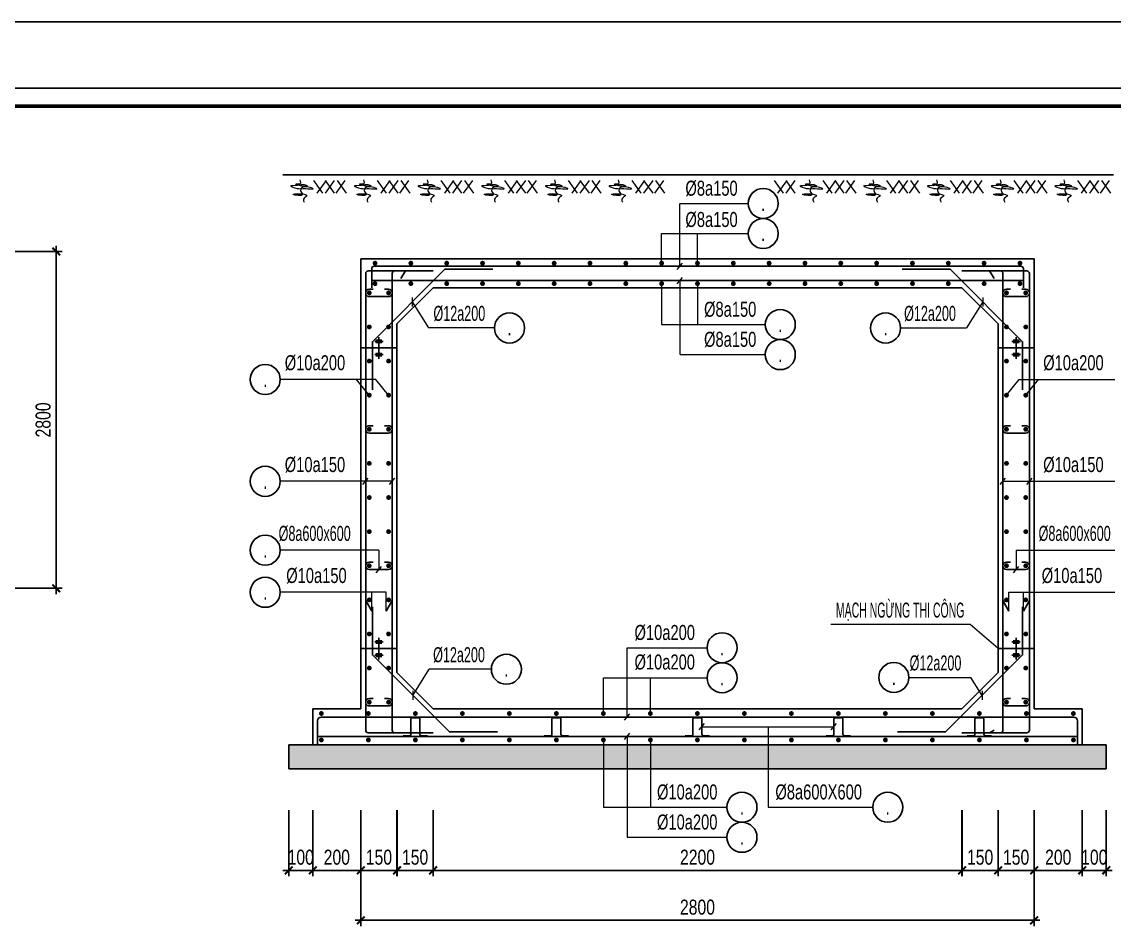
# Model space of a CAD drawing. Extents: x 1229855 to 1302267, y 1135177 to 1201195.
# Drawn here: x 1277989 to 1287075, y 1157323 to 1164877 of the extents above; entities that cross this region are included whole.
import ezdxf
from ezdxf.enums import TextEntityAlignment as Align

# ---------------------------------------------------------------- set-up
doc = ezdxf.new("R2010")
doc.units = 0
doc.header["$LTSCALE"] = 25
doc.header["$MEASUREMENT"] = 0
doc.header["$PDMODE"] = 98
doc.layers.get('0').update_dxf_attribs({"linetype": 'CONTINUOUS'})
doc.layers.get('DEFPOINTS').update_dxf_attribs({"linetype": 'CONTINUOUS'})
for name, color, linetype in [('02.CDC.DIM', 1, 'CONTINUOUS'), ('CDC-KHUNGTEN', 7, 'CONTINUOUS'), ('CDC.02.DIM', 1, 'CONTINUOUS'), ('CDC.03.BORDER', 3, 'CONTINUOUS'), ('CDC.05.STEEL', 4, 'CONTINUOUS'), ('CDC.06.TEXT', 2, 'CONTINUOUS'), ('CDC.10.HATCH', 251, 'CONTINUOUS'), ('CDC.11.NOTE', 8, 'CONTINUOUS'), ('CDC.14.STEELNUM', 3, 'CONTINUOUS')]:
    doc.layers.add(name, color=color, linetype=linetype)
doc.layers.add('KCS_CHI', color=1, linetype='CONTINUOUS', lineweight=15)
doc.styles.add('1', font='arial.ttf', dxfattribs={"width": 0.75})
doc.styles.add('KCS_SMTEXT', font='arial.ttf', dxfattribs={"width": 0.7})
doc.linetypes.add('ZIGZAG', pattern='A,0.0001,-0.2,[131,ltypeshp.shx,S=0.2,R=0,X=-0.2,Y=0],-0.4,[131,ltypeshp.shx,S=0.2,R=180,X=0.2,Y=0],-0.2', length=0.8001)
doc.dimstyles.new('DX2', dxfattribs={"dimscale": 0.5, "dimtxt": 250, "dimasz": 0.8, "dimexe": 0, "dimexo": 0, "dimgap": 90, "dimtad": 1, "dimdec": 0, "dimzin": 13, "dimdsep": 46, "dimtxsty": '1', "dimblk1": 'CHEO', "dimblk2": 'CHEO', "dimsah": 1, "dimcen": 0, "dimclrd": 256, "dimclre": 256, "dimclrt": 2, "dimadec": 0, "dimazin": 0, "dimtfac": 1, "dimtdec": 0, "dimtix": 1, "dimtmove": 2, "dimatfit": 3, "dimldrblk": 'CHEO', "dimfxl": 1, "dimtolj": 1, "dimtzin": 13, "dimarcsym": 0})

# ---------------------------------------------------------------- blocks, each defined once
blk = doc.blocks.new('CHEO')
at = {"layer": '02.CDC.DIM'}
for points in [[(-121, 0), (121, 0)], [(0, 121), (0, -121)]]:
    blk.add_lwpolyline(points, dxfattribs=at)
at = {"layer": '02.CDC.DIM', "color": 2, "const_width": 40}
blk.add_lwpolyline([(80, 80), (-80, -81)], dxfattribs=at)
blk = doc.blocks.new('*D52')
at = {"layer": 'CDC.02.DIM', "lineweight": -2, "ltscale": 3, "transparency": 16777216}
for p, q in [((1277375.3, 1162966.4), (1278275.3, 1162966.4)), ((1278275.3, 1160166.8), (1278275.3, 1162966)), ((1277375.3, 1160166.4), (1278275.3, 1160166.4))]:
    blk.add_line(p, q, dxfattribs=at)
at = {"layer": 'DEFPOINTS', "color": 0, "ltscale": 3, "transparency": 16777216}
for p in [(1277375.3, 1162966.4), (1278275.3, 1162966.4), (1277375.3, 1160166.4)]:
    blk.add_point(p, dxfattribs=at)
at = {"layer": 'CDC.02.DIM', "lineweight": -2, "ltscale": 3, "transparency": 16777216, "xscale": 0.4, "yscale": 0.4, "zscale": 0.4}
for p, rotation in [((1278275.3, 1162966.4), 90), ((1278275.3, 1160166.4), 270)]:
    blk.add_blockref('CHEO', p, dxfattribs=dict(at, rotation=rotation))
at = {"layer": 'CDC.02.DIM', "color": 2, "ltscale": 3, "transparency": 16777216, "insert": (1278166.5, 1161566.4), "char_height": 125, "attachment_point": 5, "rotation": 90, "style": '1'}
blk.add_mtext('\\A1;2800', dxfattribs=at)
blk = doc.blocks.new('*D104')
at = {"layer": 'CDC.02.DIM', "lineweight": -2, "ltscale": 3, "transparency": 16777216}
for p, q in [((1280809.1, 1158320.5), (1280809.1, 1157405.1)), ((1286408.9, 1158320.5), (1286408.9, 1157405.1)), ((1280809.5, 1157405.1), (1286408.5, 1157405.1))]:
    blk.add_line(p, q, dxfattribs=at)
at = {"layer": 'DEFPOINTS', "color": 0, "ltscale": 3, "transparency": 16777216}
for p in [(1280809.1, 1158320.5), (1286408.9, 1158320.5), (1286408.9, 1157405.1)]:
    blk.add_point(p, dxfattribs=at)
at = {"layer": 'CDC.02.DIM', "lineweight": -2, "ltscale": 3, "transparency": 16777216, "xscale": 0.4, "yscale": 0.4, "zscale": 0.4, "rotation": 180}
blk.add_blockref('CHEO', (1280809.1, 1157405.1), dxfattribs=at)
at = {"layer": 'CDC.02.DIM', "lineweight": -2, "ltscale": 3, "transparency": 16777216, "xscale": 0.4, "yscale": 0.4, "zscale": 0.4}
blk.add_blockref('CHEO', (1286408.9, 1157405.1), dxfattribs=at)
at = {"layer": 'CDC.02.DIM', "color": 2, "ltscale": 3, "transparency": 16777216, "insert": (1283609, 1157513.9), "char_height": 125, "attachment_point": 5, "style": '1'}
blk.add_mtext('\\A1;2800', dxfattribs=at)
blk = doc.blocks.new('*D105')
at = {"layer": 'CDC.02.DIM', "lineweight": -2, "ltscale": 3, "transparency": 16777216}
for p, q in [((1286109.5, 1158320.5), (1286109.5, 1157820.5)), ((1286409.9, 1158320.5), (1286409.9, 1157820.5)), ((1286109.9, 1157820.5), (1286409.5, 1157820.5))]:
    blk.add_line(p, q, dxfattribs=at)
at = {"layer": 'DEFPOINTS', "color": 0, "ltscale": 3, "transparency": 16777216}
for p in [(1286109.5, 1158320.5), (1286409.9, 1158320.5), (1286409.9, 1157820.5)]:
    blk.add_point(p, dxfattribs=at)
at = {"layer": 'CDC.02.DIM', "lineweight": -2, "ltscale": 3, "transparency": 16777216, "xscale": 0.4, "yscale": 0.4, "zscale": 0.4, "rotation": 180}
blk.add_blockref('CHEO', (1286109.5, 1157820.5), dxfattribs=at)
at = {"layer": 'CDC.02.DIM', "lineweight": -2, "ltscale": 3, "transparency": 16777216, "xscale": 0.4, "yscale": 0.4, "zscale": 0.4}
blk.add_blockref('CHEO', (1286409.9, 1157820.5), dxfattribs=at)
at = {"layer": 'CDC.02.DIM', "color": 2, "ltscale": 3, "transparency": 16777216, "insert": (1286259.7, 1157929.3), "char_height": 125, "attachment_point": 5, "style": '1'}
blk.add_mtext('\\A1;150', dxfattribs=at)
blk = doc.blocks.new('*D108')
at = {"layer": 'CDC.02.DIM', "lineweight": -2, "ltscale": 3, "transparency": 16777216}
for p, q in [((1280809.1, 1158320.5), (1280809.1, 1157820.5)), ((1281109.5, 1158320.5), (1281109.5, 1157820.5)), ((1280809.5, 1157820.5), (1281109.1, 1157820.5))]:
    blk.add_line(p, q, dxfattribs=at)
at = {"layer": 'DEFPOINTS', "color": 0, "ltscale": 3, "transparency": 16777216}
for p in [(1280809.1, 1158320.5), (1281109.5, 1158320.5), (1281109.5, 1157820.5)]:
    blk.add_point(p, dxfattribs=at)
at = {"layer": 'CDC.02.DIM', "lineweight": -2, "ltscale": 3, "transparency": 16777216, "xscale": 0.4, "yscale": 0.4, "zscale": 0.4, "rotation": 180}
blk.add_blockref('CHEO', (1280809.1, 1157820.5), dxfattribs=at)
at = {"layer": 'CDC.02.DIM', "lineweight": -2, "ltscale": 3, "transparency": 16777216, "xscale": 0.4, "yscale": 0.4, "zscale": 0.4}
blk.add_blockref('CHEO', (1281109.5, 1157820.5), dxfattribs=at)
at = {"layer": 'CDC.02.DIM', "color": 2, "ltscale": 3, "transparency": 16777216, "insert": (1280959.3, 1157929.3), "char_height": 125, "attachment_point": 5, "style": '1'}
blk.add_mtext('\\A1;150', dxfattribs=at)
blk = doc.blocks.new('*D113')
at = {"layer": 'CDC.02.DIM', "lineweight": -2, "ltscale": 3, "transparency": 16777216}
for p, q in [((1281409.5, 1158320.5), (1281409.5, 1157820.5)), ((1285809.5, 1158320.5), (1285809.5, 1157820.5)), ((1281409.9, 1157820.5), (1285809.1, 1157820.5))]:
    blk.add_line(p, q, dxfattribs=at)
at = {"layer": 'DEFPOINTS', "color": 0, "ltscale": 3, "transparency": 16777216}
for p in [(1281409.5, 1158320.5), (1285809.5, 1158320.5), (1285809.5, 1157820.5)]:
    blk.add_point(p, dxfattribs=at)
at = {"layer": 'CDC.02.DIM', "lineweight": -2, "ltscale": 3, "transparency": 16777216, "xscale": 0.4, "yscale": 0.4, "zscale": 0.4, "rotation": 180}
blk.add_blockref('CHEO', (1281409.5, 1157820.5), dxfattribs=at)
at = {"layer": 'CDC.02.DIM', "lineweight": -2, "ltscale": 3, "transparency": 16777216, "xscale": 0.4, "yscale": 0.4, "zscale": 0.4}
blk.add_blockref('CHEO', (1285809.5, 1157820.5), dxfattribs=at)
at = {"layer": 'CDC.02.DIM', "color": 2, "ltscale": 3, "transparency": 16777216, "insert": (1283609.5, 1157929.3), "char_height": 125, "attachment_point": 5, "style": '1'}
blk.add_mtext('\\A1;2200', dxfattribs=at)
blk = doc.blocks.new('*D114')
at = {"layer": 'CDC.02.DIM', "lineweight": -2, "ltscale": 3, "transparency": 16777216}
for p, q in [((1280409.1, 1158320.5), (1280409.1, 1157820.5)), ((1280809.1, 1158320.5), (1280809.1, 1157820.5)), ((1280409.5, 1157820.5), (1280808.7, 1157820.5))]:
    blk.add_line(p, q, dxfattribs=at)
at = {"layer": 'DEFPOINTS', "color": 0, "ltscale": 3, "transparency": 16777216}
for p in [(1280409.1, 1158320.5), (1280809.1, 1158320.5), (1280809.1, 1157820.5)]:
    blk.add_point(p, dxfattribs=at)
at = {"layer": 'CDC.02.DIM', "lineweight": -2, "ltscale": 3, "transparency": 16777216, "xscale": 0.4, "yscale": 0.4, "zscale": 0.4, "rotation": 180}
blk.add_blockref('CHEO', (1280409.1, 1157820.5), dxfattribs=at)
at = {"layer": 'CDC.02.DIM', "lineweight": -2, "ltscale": 3, "transparency": 16777216, "xscale": 0.4, "yscale": 0.4, "zscale": 0.4}
blk.add_blockref('CHEO', (1280809.1, 1157820.5), dxfattribs=at)
at = {"layer": 'CDC.02.DIM', "color": 2, "ltscale": 3, "transparency": 16777216, "insert": (1280609.1, 1157929.3), "char_height": 125, "attachment_point": 5, "style": '1'}
blk.add_mtext('\\A1;200', dxfattribs=at)
blk = doc.blocks.new('*D115')
at = {"layer": 'CDC.02.DIM', "lineweight": -2, "ltscale": 3, "transparency": 16777216}
for p, q in [((1280209.1, 1158320.5), (1280209.1, 1157820.5)), ((1280409.1, 1158320.5), (1280409.1, 1157820.5)), ((1280208.7, 1157820.5), (1280208.3, 1157820.5)), ((1280209.1, 1157820.5), (1280409.1, 1157820.5)), ((1280409.5, 1157820.5), (1280409.9, 1157820.5))]:
    blk.add_line(p, q, dxfattribs=at)
at = {"layer": 'DEFPOINTS', "color": 0, "ltscale": 3, "transparency": 16777216}
for p in [(1280209.1, 1158320.5), (1280409.1, 1158320.5), (1280409.1, 1157820.5)]:
    blk.add_point(p, dxfattribs=at)
at = {"layer": 'CDC.02.DIM', "lineweight": -2, "ltscale": 3, "transparency": 16777216, "xscale": 0.4, "yscale": 0.4, "zscale": 0.4}
blk.add_blockref('CHEO', (1280209.1, 1157820.5), dxfattribs=at)
at = {"layer": 'CDC.02.DIM', "lineweight": -2, "ltscale": 3, "transparency": 16777216, "xscale": 0.4, "yscale": 0.4, "zscale": 0.4, "rotation": 180}
blk.add_blockref('CHEO', (1280409.1, 1157820.5), dxfattribs=at)
at = {"layer": 'CDC.02.DIM', "color": 2, "ltscale": 3, "transparency": 16777216, "insert": (1280309.1, 1157929.3), "char_height": 125, "attachment_point": 5, "style": '1'}
blk.add_mtext('\\A1;100', dxfattribs=at)
blk = doc.blocks.new('*D116')
at = {"layer": 'CDC.02.DIM', "lineweight": -2, "ltscale": 3, "transparency": 16777216}
for p, q in [((1286409.9, 1158320.5), (1286409.9, 1157820.5)), ((1286809.9, 1158320.5), (1286809.9, 1157820.5)), ((1286410.3, 1157820.5), (1286809.5, 1157820.5))]:
    blk.add_line(p, q, dxfattribs=at)
at = {"layer": 'DEFPOINTS', "color": 0, "ltscale": 3, "transparency": 16777216}
for p in [(1286409.9, 1158320.5), (1286809.9, 1158320.5), (1286809.9, 1157820.5)]:
    blk.add_point(p, dxfattribs=at)
at = {"layer": 'CDC.02.DIM', "lineweight": -2, "ltscale": 3, "transparency": 16777216, "xscale": 0.4, "yscale": 0.4, "zscale": 0.4, "rotation": 180}
blk.add_blockref('CHEO', (1286409.9, 1157820.5), dxfattribs=at)
at = {"layer": 'CDC.02.DIM', "lineweight": -2, "ltscale": 3, "transparency": 16777216, "xscale": 0.4, "yscale": 0.4, "zscale": 0.4}
blk.add_blockref('CHEO', (1286809.9, 1157820.5), dxfattribs=at)
at = {"layer": 'CDC.02.DIM', "color": 2, "ltscale": 3, "transparency": 16777216, "insert": (1286609.9, 1157929.3), "char_height": 125, "attachment_point": 5, "style": '1'}
blk.add_mtext('\\A1;200', dxfattribs=at)
blk = doc.blocks.new('*D117')
at = {"layer": 'CDC.02.DIM', "lineweight": -2, "ltscale": 3, "transparency": 16777216}
for p, q in [((1286809.9, 1158320.5), (1286809.9, 1157820.5)), ((1287009.9, 1158320.5), (1287009.9, 1157820.5)), ((1286809.5, 1157820.5), (1286809.1, 1157820.5)), ((1286809.9, 1157820.5), (1287009.9, 1157820.5)), ((1287010.3, 1157820.5), (1287010.7, 1157820.5))]:
    blk.add_line(p, q, dxfattribs=at)
at = {"layer": 'DEFPOINTS', "color": 0, "ltscale": 3, "transparency": 16777216}
for p in [(1286809.9, 1158320.5), (1287009.9, 1158320.5), (1287009.9, 1157820.5)]:
    blk.add_point(p, dxfattribs=at)
at = {"layer": 'CDC.02.DIM', "lineweight": -2, "ltscale": 3, "transparency": 16777216, "xscale": 0.4, "yscale": 0.4, "zscale": 0.4}
blk.add_blockref('CHEO', (1286809.9, 1157820.5), dxfattribs=at)
at = {"layer": 'CDC.02.DIM', "lineweight": -2, "ltscale": 3, "transparency": 16777216, "xscale": 0.4, "yscale": 0.4, "zscale": 0.4, "rotation": 180}
blk.add_blockref('CHEO', (1287009.9, 1157820.5), dxfattribs=at)
at = {"layer": 'CDC.02.DIM', "color": 2, "ltscale": 3, "transparency": 16777216, "insert": (1286909.9, 1157929.3), "char_height": 125, "attachment_point": 5, "style": '1'}
blk.add_mtext('\\A1;100', dxfattribs=at)
blk = doc.blocks.new('KHUNG A1')
at = {"layer": 'CDC-KHUNGTEN', "color": 8}
blk.add_lwpolyline([(10368.18, 709.17), (10447.22, 709.17), (10447.22, 1281.17), (9647.22, 1281.17), (9647.22, 709.17), (10368.18, 709.17)], dxfattribs=at)
at = {"layer": 'CDC-KHUNGTEN', "color": 255, "lineweight": 60}
blk.add_lwpolyline([(10366.22, 712.17), (10366.22, 1278.17), (9650.22, 1278.17), (9650.22, 712.17), (10366.22, 712.17)], close=True, dxfattribs=at)
at = {"layer": 'DEFPOINTS', "color": 1, "ltscale": 0.2}
blk.add_lwpolyline([(9617.22, 698.17), (9617.22, 1292.17), (10458.22, 1292.17), (10458.22, 698.17), (9617.22, 698.17)], close=True, dxfattribs=at)
blk = doc.blocks.new('bang')
at = {"layer": 'CDC.11.NOTE', "ltscale": 3}
for points in [[(-35, 55), (35, 55)], [(-25, 65), (25, 65)], [(-25, 45), (25, 45)], [(0, 90), (0, -90)], [(-35, -55), (35, -55)], [(-25, -45), (25, -45)], [(-25, -65), (25, -65)]]:
    blk.add_lwpolyline(points, dxfattribs=at)
blk = doc.blocks.new('*D423')
at = {"layer": 'CDC.02.DIM', "lineweight": -2, "ltscale": 3, "transparency": 16777216}
for p, q in [((1285810.1, 1158320.5), (1285810.1, 1157820.5)), ((1286110.5, 1158320.5), (1286110.5, 1157820.5)), ((1285810.5, 1157820.5), (1286110.1, 1157820.5))]:
    blk.add_line(p, q, dxfattribs=at)
at = {"layer": 'DEFPOINTS', "color": 0, "ltscale": 3, "transparency": 16777216}
for p in [(1285810.1, 1158320.5), (1286110.5, 1158320.5), (1286110.5, 1157820.5)]:
    blk.add_point(p, dxfattribs=at)
at = {"layer": 'CDC.02.DIM', "lineweight": -2, "ltscale": 3, "transparency": 16777216, "xscale": 0.4, "yscale": 0.4, "zscale": 0.4, "rotation": 180}
blk.add_blockref('CHEO', (1285810.1, 1157820.5), dxfattribs=at)
at = {"layer": 'CDC.02.DIM', "lineweight": -2, "ltscale": 3, "transparency": 16777216, "xscale": 0.4, "yscale": 0.4, "zscale": 0.4}
blk.add_blockref('CHEO', (1286110.5, 1157820.5), dxfattribs=at)
at = {"layer": 'CDC.02.DIM', "color": 2, "ltscale": 3, "transparency": 16777216, "insert": (1285960.3, 1157929.3), "char_height": 125, "attachment_point": 5, "style": '1'}
blk.add_mtext('\\A1;150', dxfattribs=at)
blk = doc.blocks.new('*D424')
at = {"layer": 'CDC.02.DIM', "lineweight": -2, "ltscale": 3, "transparency": 16777216}
for p, q in [((1281110.1, 1158320.5), (1281110.1, 1157820.5)), ((1281410.5, 1158320.5), (1281410.5, 1157820.5)), ((1281110.5, 1157820.5), (1281410.1, 1157820.5))]:
    blk.add_line(p, q, dxfattribs=at)
at = {"layer": 'DEFPOINTS', "color": 0, "ltscale": 3, "transparency": 16777216}
for p in [(1281110.1, 1158320.5), (1281410.5, 1158320.5), (1281410.5, 1157820.5)]:
    blk.add_point(p, dxfattribs=at)
at = {"layer": 'CDC.02.DIM', "lineweight": -2, "ltscale": 3, "transparency": 16777216, "xscale": 0.4, "yscale": 0.4, "zscale": 0.4, "rotation": 180}
blk.add_blockref('CHEO', (1281110.1, 1157820.5), dxfattribs=at)
at = {"layer": 'CDC.02.DIM', "lineweight": -2, "ltscale": 3, "transparency": 16777216, "xscale": 0.4, "yscale": 0.4, "zscale": 0.4}
blk.add_blockref('CHEO', (1281410.5, 1157820.5), dxfattribs=at)
at = {"layer": 'CDC.02.DIM', "color": 2, "ltscale": 3, "transparency": 16777216, "insert": (1281260.3, 1157929.3), "char_height": 125, "attachment_point": 5, "style": '1'}
blk.add_mtext('\\A1;150', dxfattribs=at)

msp = doc.modelspace()

# ---------------------------------------------------------------- hatches: boundary and pattern name
at = {"layer": 'CDC.10.HATCH', "ltscale": 2}
h = msp.add_hatch(dxfattribs=at)
h.set_pattern_fill('AR-CONC', color=256, scale=30, style=0)
h.set_pattern_definition([(50, (1076280.8, 1247488.81), (215.17805, -18.82564), [22.5, -247.5]), (355, (1076280.8, 1247488.81), (-41.6254, 225.65764), [18, -198]), (100.45144, (1076298.74, 1247487.25), (173.55265, 206.832), [19.12206, -210.34263]), (46.1842, (1076280.8, 1247548.81), (320.1724, -49.65578), [33.75, -371.25]), (96.63564, (1076307.5, 1247544.68), (280.3986, 292.2356), [28.6831, -315.51413]), (351.18416, (1076280.8, 1247548.8), (280.3986, 292.2356), [27, -297]), (21, (1076310.8, 1247533.81), (179.07212, -120.78567), [22.5, -247.5]), (326, (1076310.8, 1247533.81), (72.9946, 217.54501), [18, -198]), (71.45144, (1076325.73, 1247523.75), (252.06671, 96.75935), [19.12206, -210.34263]), (37.5, (1076280.805, 1247488.815), (3.647957, 99.868156), [0, -195.6, 0, -201, 0, -198.75]), (7.5, (1076280.8, 1247488.81), (78.92086, 118.323514), [0, -114.6, 0, -191.1, 0, -75.75]), (327.5, (1076213.905, 1247488.815), (160.14673, -6.766462), [0, -75, 0, -234, 0, -310.5]), (317.5, (1076183.9, 1247488.81), (174.95585, 30.031495), [0, -97.5, 0, -155.4, 0, -220.5])])
h.paths.add_polyline_path([(1280209.08, 1158864.92), (1287009.93, 1158864.92), (1287009.93, 1158664.92), (1280209.08, 1158664.92)])

# ---------------------------------------------------------------- linework, layer by layer
at = {"layer": 'CDC.03.BORDER'}
for p, q in [((1280160.41, 1163604.92), (1287069.79, 1163604.92)), ((1280809.08, 1159164.92), (1280809.08, 1162904.92)), ((1280809.08, 1162904.92), (1286409.93, 1162904.92)), ((1286409.93, 1159164.92), (1286409.93, 1162904.92)), ((1281409.51, 1162664.92), (1281109.51, 1162364.92)), ((1285809.51, 1162664.92), (1281409.51, 1162664.92)), ((1285809.51, 1162664.92), (1286109.51, 1162364.92)), ((1281109.51, 1159464.92), (1281109.51, 1162364.92)), ((1286109.51, 1159464.92), (1286109.51, 1162364.92)), ((1281109.51, 1159464.92), (1281409.51, 1159164.92)), ((1286109.51, 1159464.92), (1285809.51, 1159164.92)), ((1280809.08, 1159164.92), (1280409.08, 1159164.92)), ((1280409.08, 1158864.92), (1280409.08, 1159164.92)), ((1285809.51, 1159164.92), (1281409.51, 1159164.92)), ((1286809.93, 1159164.92), (1286409.93, 1159164.92)), ((1286809.93, 1158864.92), (1286809.93, 1159164.92)), ((1280209.08, 1158864.92), (1287009.93, 1158864.92)), ((1280209.08, 1158664.92), (1280209.08, 1158864.92)), ((1287009.93, 1158664.92), (1287009.93, 1158864.92)), ((1280209.08, 1158664.92), (1287009.93, 1158664.92))]:
    msp.add_line(p, q, dxfattribs=at)
at = {"layer": 'CDC.03.BORDER', "linetype": 'ZIGZAG', "ltscale": 2}
for p, q in [((1281109.51, 1162164.92), (1280809.51, 1162164.92)), ((1286409.93, 1162164.92), (1286109.93, 1162164.92)), ((1281109.08, 1159664.92), (1280809.08, 1159664.92)), ((1286409.51, 1159664.92), (1286109.51, 1159664.92))]:
    msp.add_line(p, q, dxfattribs=at)
at = {"layer": 'CDC.05.STEEL'}
for p, q in [((1281179.95, 1162804.92), (1281140.86, 1162743.02)), ((1286039.07, 1162804.92), (1286078.15, 1162743.02)), ((1286319.93, 1162724.92), (1280899.08, 1162724.92)), ((1286039.07, 1158964.92), (1286078.15, 1158986.82)), ((1280449.08, 1158934.92), (1286769.93, 1158934.92))]:
    msp.add_line(p, q, dxfattribs=at)
at = {"layer": 'CDC.05.STEEL', "linetype": 'Continuous'}
for p, q in [((1280849.08, 1160064.92), (1280899.23, 1159976.78)), ((1281069.51, 1160064.92), (1281019.36, 1159976.78)), ((1286149.51, 1160064.92), (1286199.65, 1159976.78)), ((1286369.93, 1160064.92), (1286319.79, 1159976.78))]:
    msp.add_line(p, q, dxfattribs=at)
at = {"layer": 'CDC.05.STEEL', "const_width": 20}
for points in [[(1280916.89, 1162869.92, 1), (1280936.89, 1162869.92, 1)], [(1281234.93, 1162869.92, -1), (1281214.93, 1162869.92, -1)], [(1281532.96, 1162869.92, -1), (1281512.96, 1162869.92, -1)], [(1281831, 1162869.92, -1), (1281811, 1162869.92, -1)], [(1282129.04, 1162869.92, -1), (1282109.04, 1162869.92, -1)], [(1282427.07, 1162869.92, -1), (1282407.07, 1162869.92, -1)], [(1282725.11, 1162869.92, -1), (1282705.11, 1162869.92, -1)], [(1283023.14, 1162869.92, -1), (1283003.14, 1162869.92, -1)], [(1283321.18, 1162869.92, -1), (1283301.18, 1162869.92, -1)], [(1283619.22, 1162869.92, -1), (1283599.22, 1162869.92, -1)], [(1283917.25, 1162869.92, -1), (1283897.25, 1162869.92, -1)], [(1284215.29, 1162869.92, -1), (1284195.29, 1162869.92, -1)], [(1284513.32, 1162869.92, -1), (1284493.32, 1162869.92, -1)], [(1284811.36, 1162869.92, -1), (1284791.36, 1162869.92, -1)], [(1285109.39, 1162869.92, -1), (1285089.39, 1162869.92, -1)], [(1285407.43, 1162869.92, -1), (1285387.43, 1162869.92, -1)], [(1285705.47, 1162869.92, -1), (1285685.47, 1162869.92, -1)], [(1286003.5, 1162869.92, -1), (1285983.5, 1162869.92, -1)], [(1286301.54, 1162869.92, -1), (1286281.54, 1162869.92, -1)], [(1280916.89, 1162699.92, 1), (1280936.89, 1162699.92, 1)], [(1281234.93, 1162699.92, -1), (1281214.93, 1162699.92, -1)], [(1281532.96, 1162699.92, -1), (1281512.96, 1162699.92, -1)], [(1281831, 1162699.92, -1), (1281811, 1162699.92, -1)], [(1282129.04, 1162699.92, -1), (1282109.04, 1162699.92, -1)], [(1282427.07, 1162699.92, -1), (1282407.07, 1162699.92, -1)], [(1282725.11, 1162699.92, -1), (1282705.11, 1162699.92, -1)], [(1283023.14, 1162699.92, -1), (1283003.14, 1162699.92, -1)], [(1283321.18, 1162699.92, -1), (1283301.18, 1162699.92, -1)], [(1283619.22, 1162699.92, -1), (1283599.22, 1162699.92, -1)], [(1283917.25, 1162699.92, -1), (1283897.25, 1162699.92, -1)], [(1284215.29, 1162699.92, -1), (1284195.29, 1162699.92, -1)], [(1284513.32, 1162699.92, -1), (1284493.32, 1162699.92, -1)], [(1284811.36, 1162699.92, -1), (1284791.36, 1162699.92, -1)], [(1285109.39, 1162699.92, -1), (1285089.39, 1162699.92, -1)], [(1285407.43, 1162699.92, -1), (1285387.43, 1162699.92, -1)], [(1285705.47, 1162699.92, -1), (1285685.47, 1162699.92, -1)], [(1286003.5, 1162699.92, -1), (1285983.5, 1162699.92, -1)], [(1286301.54, 1162699.92, -1), (1286281.54, 1162699.92, -1)], [(1280889.08, 1162623.13, -1), (1280869.08, 1162623.13, -1)], [(1281049.51, 1162623.13, -1), (1281029.51, 1162623.13, -1)], [(1286169.51, 1162623.13, 1), (1286189.51, 1162623.13, 1)], [(1286329.93, 1162623.13, 1), (1286349.93, 1162623.13, 1)], [(1280889.08, 1162339.44, -1), (1280869.08, 1162339.44, -1)], [(1281049.51, 1162339.44, -1), (1281029.51, 1162339.44, -1)], [(1286169.51, 1162339.44, 1), (1286189.51, 1162339.44, 1)], [(1286329.93, 1162339.44, 1), (1286349.93, 1162339.44, 1)], [(1280889.08, 1162055.76, -1), (1280869.08, 1162055.76, -1)], [(1281049.51, 1162055.76, -1), (1281029.51, 1162055.76, -1)], [(1286169.51, 1162055.76, 1), (1286189.51, 1162055.76, 1)], [(1286329.93, 1162055.76, 1), (1286349.93, 1162055.76, 1)], [(1280889.08, 1161772.07, -1), (1280869.08, 1161772.07, -1)], [(1281049.51, 1161772.07, -1), (1281029.51, 1161772.07, -1)], [(1286169.51, 1161772.07, 1), (1286189.51, 1161772.07, 1)], [(1286329.93, 1161772.07, 1), (1286349.93, 1161772.07, 1)], [(1280889.08, 1161488.38, -1), (1280869.08, 1161488.38, -1)], [(1281049.51, 1161488.38, -1), (1281029.51, 1161488.38, -1)], [(1286169.51, 1161488.38, 1), (1286189.51, 1161488.38, 1)], [(1286329.93, 1161488.38, 1), (1286349.93, 1161488.38, 1)], [(1280889.08, 1161204.7, -1), (1280869.08, 1161204.7, -1)], [(1281049.51, 1161204.7, -1), (1281029.51, 1161204.7, -1)], [(1286169.51, 1161204.7, 1), (1286189.51, 1161204.7, 1)], [(1286329.93, 1161204.7, 1), (1286349.93, 1161204.7, 1)], [(1280889.08, 1160921.01, -1), (1280869.08, 1160921.01, -1)], [(1281049.51, 1160921.01, -1), (1281029.51, 1160921.01, -1)], [(1286169.51, 1160921.01, 1), (1286189.51, 1160921.01, 1)], [(1286329.93, 1160921.01, 1), (1286349.93, 1160921.01, 1)], [(1280889.08, 1160637.33, -1), (1280869.08, 1160637.33, -1)], [(1281049.51, 1160637.33, -1), (1281029.51, 1160637.33, -1)], [(1286169.51, 1160637.33, 1), (1286189.51, 1160637.33, 1)], [(1286329.93, 1160637.33, 1), (1286349.93, 1160637.33, 1)], [(1280889.08, 1160353.64, -1), (1280869.08, 1160353.64, -1)], [(1281049.51, 1160353.64, -1), (1281029.51, 1160353.64, -1)], [(1286169.51, 1160353.64, 1), (1286189.51, 1160353.64, 1)], [(1286329.93, 1160353.64, 1), (1286349.93, 1160353.64, 1)], [(1280889.08, 1160069.95, -1), (1280869.08, 1160069.95, -1)], [(1281049.51, 1160069.95, -1), (1281029.51, 1160069.95, -1)], [(1286169.51, 1160069.95, 1), (1286189.51, 1160069.95, 1)], [(1286329.93, 1160069.95, 1), (1286349.93, 1160069.95, 1)], [(1280889.08, 1159786.27, -1), (1280869.08, 1159786.27, -1)], [(1281049.51, 1159786.27, -1), (1281029.51, 1159786.27, -1)], [(1286169.51, 1159786.27, 1), (1286189.51, 1159786.27, 1)], [(1286329.93, 1159786.27, 1), (1286349.93, 1159786.27, 1)], [(1280889.08, 1159502.58, -1), (1280869.08, 1159502.58, -1)], [(1281049.51, 1159502.58, -1), (1281029.51, 1159502.58, -1)], [(1286169.51, 1159502.58, 1), (1286189.51, 1159502.58, 1)], [(1286329.93, 1159502.58, 1), (1286349.93, 1159502.58, 1)], [(1280889.08, 1159218.9, -1), (1280869.08, 1159218.9, -1)], [(1281049.51, 1159218.9, -1), (1281029.51, 1159218.9, -1)], [(1286169.51, 1159218.9, 1), (1286189.51, 1159218.9, 1)], [(1286329.93, 1159218.9, 1), (1286349.93, 1159218.9, 1)], [(1280490.56, 1159124.92, -1), (1280470.56, 1159124.92, -1)], [(1280861.55, 1159124.92, 1), (1280881.55, 1159124.92, 1)], [(1281252.54, 1159124.92, 1), (1281272.54, 1159124.92, 1)], [(1281643.53, 1159124.92, 1), (1281663.53, 1159124.92, 1)], [(1282034.52, 1159124.92, 1), (1282054.52, 1159124.92, 1)], [(1282425.51, 1159124.92, 1), (1282445.51, 1159124.92, 1)], [(1282816.5, 1159124.92, 1), (1282836.5, 1159124.92, 1)], [(1283207.49, 1159124.92, 1), (1283227.49, 1159124.92, 1)], [(1283598.48, 1159124.92, 1), (1283618.48, 1159124.92, 1)], [(1283989.47, 1159124.92, 1), (1284009.47, 1159124.92, 1)], [(1284380.46, 1159124.92, 1), (1284400.46, 1159124.92, 1)], [(1284771.45, 1159124.92, 1), (1284791.45, 1159124.92, 1)], [(1285162.44, 1159124.92, 1), (1285182.44, 1159124.92, 1)], [(1285553.43, 1159124.92, 1), (1285573.43, 1159124.92, 1)], [(1285944.42, 1159124.92, 1), (1285964.42, 1159124.92, 1)], [(1286335.41, 1159124.92, 1), (1286355.41, 1159124.92, 1)], [(1286726.4, 1159124.92, 1), (1286746.4, 1159124.92, 1)], [(1280490.41, 1158904.92, -1), (1280470.41, 1158904.92, -1)], [(1280861.71, 1158904.92, 1), (1280881.71, 1158904.92, 1)], [(1281252.7, 1158904.92, 1), (1281272.7, 1158904.92, 1)], [(1281643.69, 1158904.92, 1), (1281663.69, 1158904.92, 1)], [(1282034.68, 1158904.92, 1), (1282054.68, 1158904.92, 1)], [(1282425.67, 1158904.92, 1), (1282445.67, 1158904.92, 1)], [(1282816.66, 1158904.92, 1), (1282836.66, 1158904.92, 1)], [(1283207.65, 1158904.92, 1), (1283227.65, 1158904.92, 1)], [(1283598.64, 1158904.92, 1), (1283618.64, 1158904.92, 1)], [(1283989.63, 1158904.92, 1), (1284009.63, 1158904.92, 1)], [(1284380.62, 1158904.92, 1), (1284400.62, 1158904.92, 1)], [(1284771.61, 1158904.92, 1), (1284791.61, 1158904.92, 1)], [(1285162.6, 1158904.92, 1), (1285182.6, 1158904.92, 1)], [(1285553.59, 1158904.92, 1), (1285573.59, 1158904.92, 1)], [(1285944.58, 1158904.92, 1), (1285964.58, 1158904.92, 1)], [(1286335.57, 1158904.92, 1), (1286355.57, 1158904.92, 1)], [(1286726.56, 1158904.92, 1), (1286746.56, 1158904.92, 1)]]:
    msp.add_lwpolyline(points, format="xyb", close=True, dxfattribs=at)
at = {"layer": 'CDC.05.STEEL'}
for points in [[(1281209.51, 1158964.92), (1280869.08, 1158964.92, -0.4142136), (1280849.08, 1158984.92), (1280849.08, 1162784.92, -0.4142136), (1280869.08, 1162804.92), (1281409.51, 1162804.92)], [(1280899.08, 1162664.92), (1280899.08, 1162824.92, -0.4142136), (1280919.08, 1162844.92), (1286299.93, 1162844.92, -0.4142136), (1286319.93, 1162824.92), (1286319.93, 1162664.92)], [(1281409.51, 1158964.92), (1281089.51, 1158964.92, -0.4142136), (1281069.51, 1158984.92), (1281069.51, 1162784.92, -0.4142136), (1281089.51, 1162804.92)], [(1286009.51, 1158964.92), (1286349.93, 1158964.92, 0.4142136), (1286369.93, 1158984.92), (1286369.93, 1162784.92, 0.4142136), (1286349.93, 1162804.92), (1285809.51, 1162804.92)], [(1285809.51, 1158964.92), (1286129.51, 1158964.92, 0.4142136), (1286149.51, 1158984.92), (1286149.51, 1162784.92, 0.4142136), (1286129.51, 1162804.92)], [(1280912.78, 1162653.35), (1280879.93, 1162653.35, 1), (1280879.93, 1162591.66), (1281038.66, 1162591.66, 1), (1281038.66, 1162653.35), (1281005.81, 1162653.35)], [(1286306.24, 1162653.35), (1286339.09, 1162653.35, -1), (1286339.09, 1162591.66), (1286180.35, 1162591.66, -1), (1286180.35, 1162653.35), (1286213.2, 1162653.35)], [(1280912.78, 1161518.61), (1280879.93, 1161518.61, 1), (1280879.93, 1161456.92), (1281038.66, 1161456.92, 1), (1281038.66, 1161518.61), (1281005.81, 1161518.61)], [(1286306.24, 1161518.61), (1286339.09, 1161518.61, -1), (1286339.09, 1161456.92), (1286180.35, 1161456.92, -1), (1286180.35, 1161518.61), (1286213.2, 1161518.61)], [(1280912.78, 1160383.87), (1280879.93, 1160383.87, 1), (1280879.93, 1160322.17), (1281038.66, 1160322.17, 1), (1281038.66, 1160383.87), (1281005.81, 1160383.87)], [(1286306.24, 1160383.87), (1286339.09, 1160383.87, -1), (1286339.09, 1160322.17), (1286180.35, 1160322.17, -1), (1286180.35, 1160383.87), (1286213.2, 1160383.87)], [(1280912.78, 1159249.12), (1280879.93, 1159249.12, 1), (1280879.93, 1159187.43), (1281038.66, 1159187.43, 1), (1281038.66, 1159249.12), (1281005.81, 1159249.12)], [(1286306.24, 1159249.12), (1286339.09, 1159249.12, -1), (1286339.09, 1159187.43), (1286180.35, 1159187.43, -1), (1286180.35, 1159249.12), (1286213.2, 1159249.12)], [(1280449.08, 1158864.92), (1280449.08, 1159064.92, -0.4142136), (1280479.08, 1159094.92), (1286739.93, 1159094.92, -0.4142136), (1286769.93, 1159064.92), (1286769.93, 1158864.92)], [(1281363.22, 1158939.73), (1281312.54, 1158939.73, -0.4142136), (1281300.04, 1158952.23), (1281300.04, 1159077.42, 0.4142136), (1281287.54, 1159089.92), (1281237.54, 1159089.92, 0.4142136), (1281225.04, 1159077.42), (1281225.04, 1158952.23, -0.4142136), (1281212.54, 1158939.73), (1281161.87, 1158939.73)], [(1282536.19, 1158939.73), (1282485.51, 1158939.73, -0.4142136), (1282473.01, 1158952.23), (1282473.01, 1159077.42, 0.4142136), (1282460.51, 1159089.92), (1282410.51, 1159089.92, 0.4142136), (1282398.01, 1159077.42), (1282398.01, 1158952.23, -0.4142136), (1282385.51, 1158939.73), (1282334.84, 1158939.73)], [(1283709.16, 1158939.73), (1283658.48, 1158939.73, -0.4142136), (1283645.98, 1158952.23), (1283645.98, 1159077.42, 0.4142136), (1283633.48, 1159089.92), (1283583.48, 1159089.92, 0.4142136), (1283570.98, 1159077.42), (1283570.98, 1158952.23, -0.4142136), (1283558.48, 1158939.73), (1283507.81, 1158939.73)], [(1284882.13, 1158939.73), (1284831.45, 1158939.73, -0.4142136), (1284818.95, 1158952.23), (1284818.95, 1159077.42, 0.4142136), (1284806.45, 1159089.92), (1284756.45, 1159089.92, 0.4142136), (1284743.95, 1159077.42), (1284743.95, 1158952.23, -0.4142136), (1284731.45, 1158939.73), (1284680.78, 1158939.73)], [(1286055.1, 1158939.73), (1286004.42, 1158939.73, -0.4142136), (1285991.92, 1158952.23), (1285991.92, 1159077.42, 0.4142136), (1285979.42, 1159089.92), (1285929.42, 1159089.92, 0.4142136), (1285916.92, 1159077.42), (1285916.92, 1158952.23, -0.4142136), (1285904.42, 1158939.73), (1285853.75, 1158939.73)]]:
    msp.add_lwpolyline(points, format="xyb", dxfattribs=at)
for points in [[(1280905.08, 1161817.07), (1280905.08, 1162217.07), (1281507.94, 1162819.92), (1281907.94, 1162819.92)], [(1286313.93, 1161817.07), (1286313.93, 1162217.07), (1285711.08, 1162819.92), (1285311.08, 1162819.92)], [(1280905.51, 1160012.35), (1280905.51, 1159612.35), (1281546.17, 1158971.69), (1281946.17, 1158971.69)], [(1286313.5, 1160012.35), (1286313.5, 1159612.35), (1285672.85, 1158971.69), (1285272.85, 1158971.69)]]:
    msp.add_lwpolyline(points, dxfattribs=at)
at = {"layer": 'CDC.14.STEELNUM'}
for centre in [(1284155.72, 1163366.46), (1284155.72, 1163116.46), (1282045.49, 1162331.08), (1284298.12, 1162359.47), (1285173.53, 1162331.08), (1284298.12, 1162109.47), (1280013.37, 1161902.57), (1280013.37, 1161055.84), (1280013.37, 1160483.21), (1280013.37, 1160133.03), (1283813.82, 1159671.93), (1282019.45, 1159492.79), (1283813.82, 1159421.93), (1285242.53, 1159424.54), (1283979.16, 1158345.46), (1285192.31, 1158345.49), (1283979.16, 1158095.46)]:
    msp.add_circle(centre, 125, dxfattribs=at)
at = {"layer": 'KCS_CHI'}
for p, q in [((1280413.8, 1163557.9), (1280489.14, 1163451.95)), ((1280519.42, 1163557.9), (1280444.08, 1163451.95)), ((1280587.91, 1163557.9), (1280512.57, 1163451.95)), ((1280512.57, 1163557.9), (1280587.91, 1163451.95)), ((1280676.95, 1163557.9), (1280601.61, 1163451.95)), ((1280611.88, 1163557.9), (1280687.22, 1163451.95)), ((1280943.57, 1163557.9), (1281018.91, 1163451.95)), ((1281049.19, 1163557.9), (1280973.86, 1163451.95)), ((1281117.68, 1163557.9), (1281042.34, 1163451.95)), ((1281042.34, 1163557.9), (1281117.68, 1163451.95)), ((1281206.72, 1163557.9), (1281131.38, 1163451.95)), ((1281141.65, 1163557.9), (1281216.99, 1163451.95)), ((1281473.34, 1163557.9), (1281548.68, 1163451.95)), ((1281578.97, 1163557.9), (1281503.63, 1163451.95)), ((1281647.46, 1163557.9), (1281572.12, 1163451.95)), ((1281572.12, 1163557.9), (1281647.46, 1163451.95)), ((1281736.49, 1163557.9), (1281661.15, 1163451.95)), ((1281671.43, 1163557.9), (1281746.77, 1163451.95)), ((1282003.11, 1163557.9), (1282078.45, 1163451.95)), ((1282108.74, 1163557.9), (1282033.4, 1163451.95)), ((1282177.23, 1163557.9), (1282101.89, 1163451.95)), ((1282101.89, 1163557.9), (1282177.23, 1163451.95)), ((1282266.26, 1163557.9), (1282190.92, 1163451.95)), ((1282201.2, 1163557.9), (1282276.54, 1163451.95)), ((1282532.89, 1163557.9), (1282608.22, 1163451.95)), ((1282638.51, 1163557.9), (1282563.17, 1163451.95)), ((1282707, 1163557.9), (1282631.66, 1163451.95)), ((1282631.66, 1163557.9), (1282707, 1163451.95)), ((1282796.03, 1163557.9), (1282720.69, 1163451.95)), ((1282730.97, 1163557.9), (1282806.31, 1163451.95)), ((1283062.66, 1163557.9), (1283138, 1163451.95)), ((1283168.28, 1163557.9), (1283092.94, 1163451.95)), ((1283236.77, 1163557.9), (1283161.43, 1163451.95)), ((1283161.43, 1163557.9), (1283236.77, 1163451.95)), ((1283325.8, 1163557.9), (1283250.47, 1163451.95)), ((1283260.74, 1163557.9), (1283336.08, 1163451.95)), ((1284245.85, 1163557.9), (1284321.19, 1163451.95)), ((1284351.47, 1163557.9), (1284276.14, 1163451.95)), ((1284419.96, 1163557.9), (1284344.62, 1163451.95)), ((1284344.62, 1163557.9), (1284419.96, 1163451.95)), ((1284651.97, 1163557.9), (1284727.31, 1163451.95)), ((1284757.6, 1163557.9), (1284682.26, 1163451.95)), ((1284826.08, 1163557.9), (1284750.75, 1163451.95)), ((1284750.75, 1163557.9), (1284826.08, 1163451.95)), ((1284915.12, 1163557.9), (1284839.78, 1163451.95)), ((1284850.06, 1163557.9), (1284925.39, 1163451.95)), ((1285181.74, 1163557.9), (1285257.08, 1163451.95)), ((1285287.37, 1163557.9), (1285212.03, 1163451.95)), ((1285355.86, 1163557.9), (1285280.52, 1163451.95)), ((1285280.52, 1163557.9), (1285355.86, 1163451.95)), ((1285444.89, 1163557.9), (1285369.55, 1163451.95)), ((1285379.83, 1163557.9), (1285455.17, 1163451.95)), ((1285711.51, 1163557.9), (1285786.85, 1163451.95)), ((1285817.14, 1163557.9), (1285741.8, 1163451.95)), ((1285885.63, 1163557.9), (1285810.29, 1163451.95)), ((1285810.29, 1163557.9), (1285885.63, 1163451.95)), ((1285974.66, 1163557.9), (1285899.32, 1163451.95)), ((1285909.6, 1163557.9), (1285984.94, 1163451.95)), ((1286241.29, 1163557.9), (1286316.63, 1163451.95)), ((1286346.91, 1163557.9), (1286271.57, 1163451.95)), ((1286415.4, 1163557.9), (1286340.06, 1163451.95)), ((1286340.06, 1163557.9), (1286415.4, 1163451.95)), ((1286504.43, 1163557.9), (1286429.1, 1163451.95)), ((1286439.37, 1163557.9), (1286514.71, 1163451.95)), ((1286771.06, 1163557.9), (1286846.4, 1163451.95)), ((1286876.68, 1163557.9), (1286801.34, 1163451.95)), ((1286945.17, 1163557.9), (1286869.83, 1163451.95)), ((1286869.83, 1163557.9), (1286945.17, 1163451.95)), ((1287034.21, 1163557.9), (1286958.87, 1163451.95)), ((1286969.14, 1163557.9), (1287044.48, 1163451.95)), ((1283461.39, 1162844.92), (1283461.39, 1163366.46)), ((1283464.93, 1163366.46), (1284030.72, 1163366.46)), ((1283311.18, 1162869.92), (1283311.18, 1163116.46)), ((1283311.18, 1163116.46), (1284030.72, 1163116.46)), ((1283609.22, 1162869.92), (1283609.22, 1163116.46)), ((1283439.13, 1162818.45), (1283483.65, 1162871.4)), ((1283311.18, 1162699.92), (1283311.18, 1162359.47)), ((1283440.23, 1162698.45), (1283484.75, 1162751.4)), ((1283462.49, 1162724.92), (1283462.49, 1162109.47)), ((1283609.22, 1162699.92), (1283609.22, 1162359.47)), ((1281235.88, 1162585.38), (1281235.88, 1162510.34)), ((1285983.14, 1162585.38), (1285983.14, 1162510.34)), ((1281235.88, 1162547.86), (1281372.36, 1162331.08)), ((1285983.14, 1162547.86), (1285846.66, 1162331.08)), ((1281920.49, 1162331.08), (1281372.36, 1162331.08)), ((1283311.18, 1162359.47), (1284173.12, 1162359.47)), ((1285298.53, 1162331.08), (1285846.66, 1162331.08)), ((1283465.48, 1162109.47), (1284173.12, 1162109.47)), ((1280933.5, 1161902.57), (1280138.37, 1161902.57)), ((1280879.08, 1161772.07), (1280773.07, 1161902.57)), ((1281039.51, 1161772.07), (1280933.5, 1161902.57)), ((1286179.51, 1161772.07), (1286285.52, 1161902.57)), ((1286285.52, 1161902.57), (1287080.65, 1161902.57)), ((1286339.93, 1161772.07), (1286445.95, 1161902.57)), ((1281069.51, 1161055.84), (1280138.37, 1161055.84)), ((1280826.4, 1161029.36), (1280870.92, 1161082.31)), ((1281046.82, 1161029.36), (1281091.34, 1161082.31)), ((1286127.67, 1161029.36), (1286172.19, 1161082.31)), ((1286149.51, 1161055.84), (1287080.65, 1161055.84)), ((1286348.1, 1161029.36), (1286392.62, 1161082.31)), ((1280959.3, 1160483.21), (1280138.37, 1160483.21)), ((1280959.3, 1160483.21), (1280959.3, 1160322.17)), ((1286259.72, 1160483.21), (1287080.65, 1160483.21)), ((1286259.72, 1160483.21), (1286259.72, 1160322.17)), ((1280937.04, 1160295.7), (1280981.56, 1160348.65)), ((1286237.46, 1160295.7), (1286281.98, 1160348.65)), ((1281019.36, 1160133.03), (1280138.37, 1160133.03)), ((1280899.23, 1159976.78), (1280899.23, 1160133.03)), ((1281019.36, 1159976.78), (1281019.36, 1160133.03)), ((1286199.65, 1159976.78), (1286199.65, 1160133.03)), ((1286199.65, 1160133.03), (1287080.65, 1160133.03)), ((1286319.79, 1159976.78), (1286319.79, 1160133.03)), ((1285876.75, 1159864.33), (1284719.59, 1159864.33)), ((1286109.51, 1159664.92), (1285876.75, 1159864.33)), ((1283025.18, 1159094.92), (1283025.18, 1159671.93)), ((1283025.18, 1159671.93), (1283688.82, 1159671.93)), ((1281241.85, 1159276.01), (1281378.33, 1159492.79)), ((1281894.45, 1159492.79), (1281378.33, 1159492.79)), ((1282826.5, 1159124.92), (1282826.5, 1159421.93)), ((1282826.5, 1159421.93), (1283688.82, 1159421.93)), ((1283217.49, 1159124.92), (1283217.49, 1159421.93)), ((1285367.53, 1159424.54), (1285883.65, 1159424.54)), ((1285977.16, 1159276.01), (1285883.65, 1159424.54)), ((1281241.85, 1159313.52), (1281241.85, 1159238.49)), ((1285977.16, 1159313.52), (1285977.16, 1159238.49)), ((1283002.92, 1159068.45), (1283047.44, 1159121.4)), ((1283623.72, 1158988.35), (1283668.24, 1159041.3)), ((1284721.69, 1158988.35), (1284766.21, 1159041.3)), ((1283002.29, 1158908.45), (1283046.81, 1158961.4)), ((1283645.98, 1159014.83), (1284743.95, 1159014.83)), ((1284196.56, 1159014.83), (1284196.56, 1158345.49)), ((1282826.66, 1158904.92), (1282826.66, 1158345.46)), ((1283024.55, 1158934.92), (1283024.55, 1158095.46)), ((1283217.65, 1158904.92), (1283217.65, 1158345.46)), ((1282826.66, 1158345.46), (1283854.16, 1158345.46)), ((1284196.56, 1158345.49), (1285067.31, 1158345.49)), ((1283024.55, 1158095.46), (1283854.16, 1158095.46))]:
    msp.add_line(p, q, dxfattribs=at)
for points in [[(1280300.09, 1163561.67), (1280302.49, 1163530.57), (1280268.93, 1163525.78), (1280364.81, 1163511.43), (1280340.84, 1163521), (1280283.31, 1163516.21), (1280223.38, 1163511.43), (1280278.51, 1163492.29), (1280348.03, 1163489.9), (1280412.75, 1163487.5), (1280314.47, 1163494.68), (1280307.28, 1163475.54), (1280314.47, 1163458.8), (1280324.06, 1163442.05), (1280244.95, 1163442.05), (1280360.02, 1163430.09), (1280331.25, 1163401.38), (1280338.44, 1163377.46)], [(1280829.86, 1163561.67), (1280832.26, 1163530.57), (1280798.7, 1163525.78), (1280894.58, 1163511.43), (1280870.61, 1163521), (1280813.08, 1163516.21), (1280753.15, 1163511.43), (1280808.29, 1163492.29), (1280877.8, 1163489.9), (1280942.53, 1163487.5), (1280844.24, 1163494.68), (1280837.05, 1163475.54), (1280844.24, 1163458.8), (1280853.83, 1163442.05), (1280774.73, 1163442.05), (1280889.79, 1163430.09), (1280861.02, 1163401.38), (1280868.21, 1163377.46)], [(1281359.63, 1163561.67), (1281362.03, 1163530.57), (1281328.47, 1163525.78), (1281424.35, 1163511.43), (1281400.38, 1163521), (1281342.85, 1163516.21), (1281282.92, 1163511.43), (1281338.06, 1163492.29), (1281407.57, 1163489.9), (1281472.3, 1163487.5), (1281374.01, 1163494.68), (1281366.82, 1163475.54), (1281374.01, 1163458.8), (1281383.6, 1163442.05), (1281304.5, 1163442.05), (1281419.56, 1163430.09), (1281390.79, 1163401.38), (1281397.99, 1163377.46)], [(1281889.4, 1163561.67), (1281891.8, 1163530.57), (1281858.24, 1163525.78), (1281954.13, 1163511.43), (1281930.15, 1163521), (1281872.62, 1163516.21), (1281812.7, 1163511.43), (1281867.83, 1163492.29), (1281937.35, 1163489.9), (1282002.07, 1163487.5), (1281903.79, 1163494.68), (1281896.59, 1163475.54), (1281903.79, 1163458.8), (1281913.37, 1163442.05), (1281834.27, 1163442.05), (1281949.33, 1163430.09), (1281920.57, 1163401.38), (1281927.76, 1163377.46)], [(1282419.18, 1163561.67), (1282421.57, 1163530.57), (1282388.01, 1163525.78), (1282483.9, 1163511.43), (1282459.93, 1163521), (1282402.4, 1163516.21), (1282342.47, 1163511.43), (1282397.6, 1163492.29), (1282467.12, 1163489.9), (1282531.84, 1163487.5), (1282433.56, 1163494.68), (1282426.37, 1163475.54), (1282433.56, 1163458.8), (1282443.15, 1163442.05), (1282364.04, 1163442.05), (1282479.1, 1163430.09), (1282450.34, 1163401.38), (1282457.53, 1163377.46)], [(1282948.95, 1163561.67), (1282951.34, 1163530.57), (1282917.78, 1163525.78), (1283013.67, 1163511.43), (1282989.7, 1163521), (1282932.17, 1163516.21), (1282872.24, 1163511.43), (1282927.37, 1163492.29), (1282996.89, 1163489.9), (1283061.61, 1163487.5), (1282963.33, 1163494.68), (1282956.14, 1163475.54), (1282963.33, 1163458.8), (1282972.92, 1163442.05), (1282893.81, 1163442.05), (1283008.87, 1163430.09), (1282980.11, 1163401.38), (1282987.3, 1163377.46)], [(1284538.26, 1163561.67), (1284540.66, 1163530.57), (1284507.1, 1163525.78), (1284602.98, 1163511.43), (1284579.01, 1163521), (1284521.48, 1163516.21), (1284461.55, 1163511.43), (1284516.69, 1163492.29), (1284586.2, 1163489.9), (1284650.93, 1163487.5), (1284552.64, 1163494.68), (1284545.45, 1163475.54), (1284552.64, 1163458.8), (1284562.23, 1163442.05), (1284483.13, 1163442.05), (1284598.19, 1163430.09), (1284569.42, 1163401.38), (1284576.61, 1163377.46)], [(1285068.03, 1163561.67), (1285070.43, 1163530.57), (1285036.87, 1163525.78), (1285132.75, 1163511.43), (1285108.78, 1163521), (1285051.25, 1163516.21), (1284991.32, 1163511.43), (1285046.46, 1163492.29), (1285115.98, 1163489.9), (1285180.7, 1163487.5), (1285082.42, 1163494.68), (1285075.22, 1163475.54), (1285082.42, 1163458.8), (1285092, 1163442.05), (1285012.9, 1163442.05), (1285127.96, 1163430.09), (1285099.2, 1163401.38), (1285106.39, 1163377.46)], [(1285597.8, 1163561.67), (1285600.2, 1163530.57), (1285566.64, 1163525.78), (1285662.53, 1163511.43), (1285638.56, 1163521), (1285581.02, 1163516.21), (1285521.1, 1163511.43), (1285576.23, 1163492.29), (1285645.75, 1163489.9), (1285710.47, 1163487.5), (1285612.19, 1163494.68), (1285605, 1163475.54), (1285612.19, 1163458.8), (1285621.78, 1163442.05), (1285542.67, 1163442.05), (1285657.73, 1163430.09), (1285628.97, 1163401.38), (1285636.16, 1163377.46)], [(1286127.58, 1163561.67), (1286129.97, 1163530.57), (1286096.41, 1163525.78), (1286192.3, 1163511.43), (1286168.33, 1163521), (1286110.8, 1163516.21), (1286050.87, 1163511.43), (1286106, 1163492.29), (1286175.52, 1163489.9), (1286240.24, 1163487.5), (1286141.96, 1163494.68), (1286134.77, 1163475.54), (1286141.96, 1163458.8), (1286151.55, 1163442.05), (1286072.44, 1163442.05), (1286187.5, 1163430.09), (1286158.74, 1163401.38), (1286165.93, 1163377.46)], [(1286657.35, 1163561.67), (1286659.74, 1163530.57), (1286626.18, 1163525.78), (1286722.07, 1163511.43), (1286698.1, 1163521), (1286640.57, 1163516.21), (1286580.64, 1163511.43), (1286635.77, 1163492.29), (1286705.29, 1163489.9), (1286770.01, 1163487.5), (1286671.73, 1163494.68), (1286664.54, 1163475.54), (1286671.73, 1163458.8), (1286681.32, 1163442.05), (1286602.21, 1163442.05), (1286717.27, 1163430.09), (1286688.51, 1163401.38), (1286695.7, 1163377.46)]]:
    msp.add_spline(points, degree=3, dxfattribs=at)

# ---------------------------------------------------------------- block references
at = {"xscale": 50.00000000000019, "yscale": 50.00000000000019, "zscale": 50.00000000000019}
msp.add_blockref('KHUNG A1', (779355.89, 1100268.17), dxfattribs=at)
at = {"layer": 'KCS_CHI'}
for p in [(1280959.51, 1162164.92), (1286259.93, 1162164.92), (1280959.08, 1159664.92), (1286259.51, 1159664.92)]:
    msp.add_blockref('bang', p, dxfattribs=at)

# ---------------------------------------------------------------- texts
at = {"layer": 'CDC.06.TEXT', "style": 'KCS_SMTEXT'}
for s, width, p in [('%%C8a150', 0.7, (1283508.71, 1163430.92)), ('%%C8a150', 0.7, (1283508.71, 1163170.88)), ('%%C12a200', 0.6, (1281412.74, 1162389.8)), ('%%C8a150', 0.7, (1283663.93, 1162424.22)), ('%%C12a200', 0.6, (1285327.84, 1162389.8)), ('%%C8a150', 0.7, (1283663.93, 1162174.22)), ('%%C10a200', 0.7, (1280175.88, 1161979.63)), ('%%C10a200', 0.7, (1286484.95, 1161979.63)), ('%%C10a150', 0.7, (1280175.88, 1161132.9)), ('%%C10a150', 0.7, (1286484.95, 1161132.9)), ('%%C8a600x600', 0.6, (1280124.95, 1160560.27)), ('%%C8a600x600', 0.6, (1286446.7, 1160560.27)), ('%%C10a150', 0.7, (1280188.24, 1160210.09)), ('%%C10a150', 0.7, (1286472.59, 1160210.09)), ('MẠCH NGỪNG THI CÔNG', 0.5, (1284760.9, 1159922.28)), ('%%C10a200', 0.7, (1283085.33, 1159736.38)), ('%%C12a200', 0.6, (1281410.09, 1159551.52)), ('%%C10a200', 0.7, (1283085.33, 1159490.94)), ('%%C12a200', 0.6, (1285373.45, 1159483.27)), ('%%C10a200', 0.7, (1283272.36, 1158410.22)), ('%%C8a600X600', 0.7, (1284257.07, 1158410.24)), ('%%C10a200', 0.7, (1283272.36, 1158160.22))]:
    msp.add_text(s, height=125, dxfattribs=dict(at, width=width)).set_placement(p)
at = {"layer": 'CDC.14.STEELNUM', "style": 'KCS_SMTEXT', "width": 0.7}
for p in [(1284155.72, 1163366.46), (1284155.72, 1163116.46), (1284298.12, 1162359.47), (1282045.49, 1162331.08), (1285173.53, 1162331.08), (1284298.12, 1162109.47), (1280013.37, 1161902.57), (1280013.37, 1161055.84), (1280013.37, 1160483.21), (1280013.37, 1160133.03), (1283813.82, 1159671.93), (1282019.45, 1159492.79), (1283813.82, 1159421.93), (1285242.53, 1159424.54), (1283979.16, 1158345.46), (1285192.31, 1158345.49), (1283979.16, 1158095.46)]:
    msp.add_text('.', height=125, dxfattribs=at).set_placement(p, align=Align.MIDDLE)

# ---------------------------------------------------------------- dimensions: what is measured, and where the dimension line sits
at = {"layer": 'CDC.02.DIM', "ltscale": 3}
dim = msp.add_aligned_dim(p1=(1277375.3, 1160166.43), p2=(1277375.3, 1162966.43), distance=-900, dimstyle='DX2', dxfattribs=at)
dim.commit()
dim.dimension.update_dxf_attribs({"geometry": '*D52', "text_midpoint": (1278166.48, 1161566.43)})
for base, p1, p2, picture, middle in [((1280409.08, 1157820.48), (1280209.08, 1158320.48), (1280409.08, 1158320.48), '*D115', (1280309.08, 1157929.3)), ((1280809.08, 1157820.48), (1280409.08, 1158320.48), (1280809.08, 1158320.48), '*D114', (1280609.08, 1157929.3)), ((1286408.93, 1157405.07), (1280809.08, 1158320.48), (1286408.93, 1158320.48), '*D104', (1283609.01, 1157513.89)), ((1281109.51, 1157820.48), (1280809.08, 1158320.48), (1281109.51, 1158320.48), '*D108', (1280959.3, 1157929.3)), ((1281410.51, 1157820.48), (1281110.08, 1158320.48), (1281410.51, 1158320.48), '*D424', (1281260.3, 1157929.3)), ((1285809.51, 1157820.48), (1281409.51, 1158320.48), (1285809.51, 1158320.48), '*D113', (1283609.51, 1157929.3)), ((1286110.51, 1157820.48), (1285810.08, 1158320.48), (1286110.51, 1158320.48), '*D423', (1285960.3, 1157929.3)), ((1286409.93, 1157820.48), (1286109.51, 1158320.48), (1286409.93, 1158320.48), '*D105', (1286259.72, 1157929.3)), ((1286809.93, 1157820.48), (1286409.93, 1158320.48), (1286809.93, 1158320.48), '*D116', (1286609.93, 1157929.3)), ((1287009.93, 1157820.48), (1286809.93, 1158320.48), (1287009.93, 1158320.48), '*D117', (1286909.93, 1157929.3))]:
    dim = msp.add_linear_dim(base=base, p1=p1, p2=p2, angle=180, dimstyle='DX2', override={"dimlfac": 0.5}, dxfattribs=at)
    dim.commit()
    dim.dimension.update_dxf_attribs({"geometry": picture, "text_midpoint": middle})

doc.saveas('drawing.dxf')
